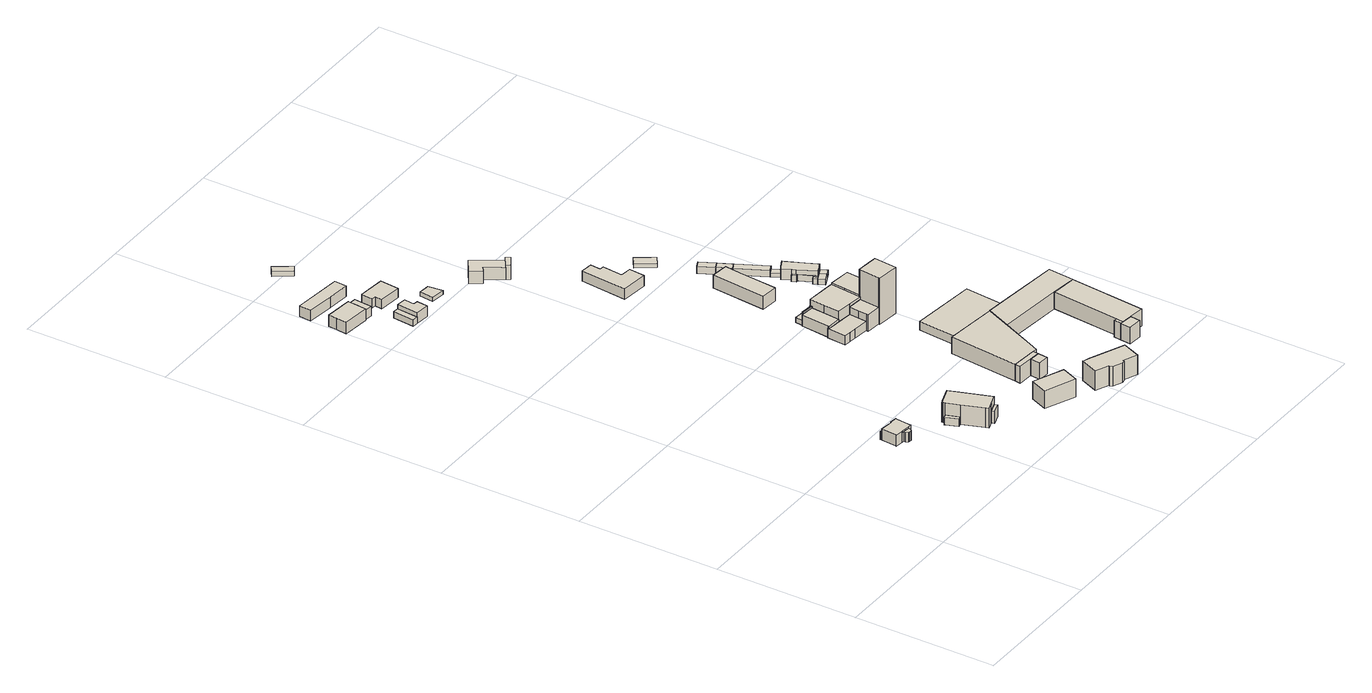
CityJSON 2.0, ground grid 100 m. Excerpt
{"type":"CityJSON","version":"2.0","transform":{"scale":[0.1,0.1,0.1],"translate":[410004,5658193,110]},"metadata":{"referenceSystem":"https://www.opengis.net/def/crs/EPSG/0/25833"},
"CityObjects":{
"building1":{"type":"Building","attributes":{"Gemeindeschluessel":14612000,"Geometrietyp2DReferenz":"3000","function":"31001_9998","roofType":"9999"},"children":["building1-1","building1-2","building1-3"]},
"building1-1":{"type":"BuildingPart","attributes":{"Dachtyp_tdc":"tdcCutGableRoof","Dachneigung":64.29,"QualitaetDacherkennung":42,"Geometrietyp2DReferenz":"3000","measuredHeight":7.81,"roofType":"9999"},"parents":["building1"],"geometry":[{"type":"Solid","lod":"1","boundaries":[[[[0,1,2,3]],[[4,5,6,7]],[[3,5,4,0]],[[2,6,5,3]],[[1,7,6,2]],[[0,4,7,1]]]]}]},
"building1-2":{"type":"BuildingPart","attributes":{"Dachtyp_tdc":"tdcFreeFormRoof","Dachneigung":48.78,"QualitaetDacherkennung":26,"Geometrietyp2DReferenz":"3000","measuredHeight":9.17,"roofType":"5000"},"parents":["building1"],"geometry":[{"type":"MultiSurface","lod":"1","boundaries":[[[8,9,10,11,12,13,14,15,8,16,17]],[[18,19,20,18,21,22,23,24,25,26,27]],[[17,19,18,8]],[[16,20,19,17]],[[18,8,15,21]],[[14,22,21,15]],[[13,23,22,14]],[[12,24,23,13]],[[11,25,24,12]],[[10,26,25,11]],[[9,27,26,10]],[[8,18,27,9]]]}]},
"building1-3":{"type":"BuildingPart","attributes":{"Dachtyp_tdc":"tdcHipRoof","Dachneigung":42.23,"QualitaetDacherkennung":59,"Geometrietyp2DReferenz":"3000","measuredHeight":10.83,"roofType":"3200"},"parents":["building1"],"geometry":[{"type":"Solid","lod":"1","boundaries":[[[[28,29,30,31,32,33,34,35,36,37,38,39,40]],[[20,19,41,42,4,7,43,44,45,46,47,48,22]],[[40,19,20,28]],[[39,41,19,40]],[[38,42,41,39]],[[37,4,42,38]],[[36,7,4,37]],[[35,43,7,36]],[[34,44,43,35]],[[33,45,44,34]],[[32,46,45,33]],[[31,47,46,32]],[[30,48,47,31]],[[29,22,48,30]],[[28,20,22,29]]]]}]},
"building2":{"type":"Building","attributes":{"Gemeindeschluessel":14612000,"Geometrietyp2DReferenz":"3000","function":"31001_9998","roofType":"9999"},"children":["building2-1","building2-2","building2-3"]},
"building2-1":{"type":"BuildingPart","attributes":{"Dachtyp_tdc":"tdcFreeFormRoof","Dachneigung":37.27,"QualitaetDacherkennung":6,"Geometrietyp2DReferenz":"3000","measuredHeight":6.05,"roofType":"5000"},"parents":["building2"],"geometry":[{"type":"Solid","lod":"1","boundaries":[[[[49,50,51,52,53,54,55,56,57,58]],[[59,60,61,62,63,64,65,66,67,68]],[[58,60,59,49]],[[57,61,60,58]],[[56,62,61,57]],[[55,63,62,56]],[[54,64,63,55]],[[53,65,64,54]],[[52,66,65,53]],[[51,67,66,52]],[[50,68,67,51]],[[49,59,68,50]]]]}]},
"building2-2":{"type":"BuildingPart","attributes":{"Dachtyp_tdc":"tdcPolyFlatRoof","Dachneigung":0,"QualitaetDacherkennung":11,"Geometrietyp2DReferenz":"3000","measuredHeight":8.63,"roofType":"1000"},"parents":["building2"],"geometry":[{"type":"Solid","lod":"1","boundaries":[[[[69,70,71,72]],[[73,74,75,76]],[[72,74,73,69]],[[71,75,74,72]],[[70,76,75,71]],[[69,73,76,70]]]]}]},
"building2-3":{"type":"BuildingPart","attributes":{"Dachtyp_tdc":"tdcHipRoof","Dachneigung":45.99,"QualitaetDacherkennung":70,"Geometrietyp2DReferenz":"3000","measuredHeight":18.03,"roofType":"3200"},"parents":["building2"],"geometry":[{"type":"Solid","lod":"1","boundaries":[[[[77,78,79,80,81,82,83,84,85,86,87,88,89,90]],[[65,64,91,92,93,94,95,96,97,73,76,98,99,100]],[[90,64,65,77]],[[89,91,64,90]],[[88,92,91,89]],[[87,93,92,88]],[[86,94,93,87]],[[85,95,94,86]],[[84,96,95,85]],[[83,97,96,84]],[[82,73,97,83]],[[81,76,73,82]],[[80,98,76,81]],[[79,99,98,80]],[[78,100,99,79]],[[77,65,100,78]]]]}]},
"building3":{"type":"Building","attributes":{"Dachtyp_tdc":"tdcHipAndGableRoof","Gemeindeschluessel":14612000,"Dachneigung":39.55,"QualitaetDacherkennung":75,"Geometrietyp2DReferenz":"3000","measuredHeight":11.04,"function":"31001_2000","roofType":"5000"},"geometry":[{"type":"Solid","lod":"1","boundaries":[[[[101,102,103,104,105,106,107,108]],[[109,110,111,112,113,114,115,116]],[[108,110,109,101]],[[107,111,110,108]],[[106,112,111,107]],[[105,113,112,106]],[[104,114,113,105]],[[103,115,114,104]],[[102,116,115,103]],[[101,109,116,102]]]]}]},
"building4":{"type":"Building","attributes":{"Dachtyp_tdc":"tdcPolyFlatRoof","Gemeindeschluessel":14612000,"Dachneigung":39.31,"QualitaetDacherkennung":58,"Geometrietyp2DReferenz":"3000","measuredHeight":9.31,"function":"31001_2000","roofType":"2100"},"geometry":[{"type":"Solid","lod":"1","boundaries":[[[[117,118,119,120]],[[116,121,122,110]],[[120,121,116,117]],[[119,122,121,120]],[[118,110,122,119]],[[117,116,110,118]]]]}]},
"building5":{"type":"Building","attributes":{"Gemeindeschluessel":14612000,"Dachtyp_tdc":"tdcGableRoof","Dachneigung":10.16,"QualitaetDacherkennung":43,"Geometrietyp2DReferenz":"3000","measuredHeight":5.18,"function":"31001_2000","roofType":"3100"},"geometry":[{"type":"Solid","lod":"1","boundaries":[[[[123,124,125,126]],[[127,128,129,130]],[[126,128,127,123]],[[125,129,128,126]],[[124,130,129,125]],[[123,127,130,124]]]]}]},
"building6":{"type":"Building","attributes":{"Dachtyp_tdc":"tdcFreeFormRoof","Gemeindeschluessel":14612000,"Dachneigung":46.01,"QualitaetDacherkennung":68,"Geometrietyp2DReferenz":"3000","measuredHeight":9.91,"function":"31001_2000","roofType":"5000"},"geometry":[{"type":"Solid","lod":"1","boundaries":[[[[131,132,133,134,135]],[[136,137,138,139,140]],[[135,137,136,131]],[[134,138,137,135]],[[133,139,138,134]],[[132,140,139,133]],[[131,136,140,132]]]]}]},
"building7":{"type":"Building","attributes":{"Dachtyp_tdc":"tdcFreeFormRoof","Gemeindeschluessel":14612000,"Dachneigung":52.4,"QualitaetDacherkennung":42,"Geometrietyp2DReferenz":"3000","measuredHeight":10.43,"function":"31001_2000","roofType":"5000"},"geometry":[{"type":"Solid","lod":"1","boundaries":[[[[141,142,143,144,145,146]],[[147,148,149,130,129,150]],[[146,148,147,141]],[[145,149,148,146]],[[144,130,149,145]],[[143,129,130,144]],[[142,150,129,143]],[[141,147,150,142]]]]}]},
"building8":{"type":"Building","attributes":{"Dachtyp_tdc":"tdcFreeFormRoof","Gemeindeschluessel":14612000,"Dachneigung":34.2,"QualitaetDacherkennung":61,"Geometrietyp2DReferenz":"3000","measuredHeight":9.16,"function":"31001_2000","roofType":"5000"},"geometry":[{"type":"Solid","lod":"1","boundaries":[[[[151,152,153,154,155,156]],[[157,158,159,160,161,162]],[[156,158,157,151]],[[155,159,158,156]],[[154,160,159,155]],[[153,161,160,154]],[[152,162,161,153]],[[151,157,162,152]]]]}]},
"building9":{"type":"Building","attributes":{"Dachtyp_tdc":"tdcHipRoof","Gemeindeschluessel":14612000,"Dachneigung":38.82,"QualitaetDacherkennung":79,"Geometrietyp2DReferenz":"3000","measuredHeight":15.52,"function":"31001_9998","roofType":"3200"},"geometry":[{"type":"Solid","lod":"1","boundaries":[[[[163,164,165,166]],[[167,168,169,170]],[[166,168,167,163]],[[165,169,168,166]],[[164,170,169,165]],[[163,167,170,164]]]]}]},
"building10":{"type":"Building","attributes":{"Dachtyp_tdc":"tdcPolyFlatRoof","Gemeindeschluessel":14612000,"Dachneigung":0,"QualitaetDacherkennung":86,"Geometrietyp2DReferenz":"3000","measuredHeight":3.76,"function":"31001_2000","roofType":"1000"},"geometry":[{"type":"Solid","lod":"1","boundaries":[[[[171,172,173,174]],[[175,176,177,178]],[[174,176,175,171]],[[173,177,176,174]],[[172,178,177,173]],[[171,175,178,172]]]]}]},
"building11":{"type":"Building","attributes":{"Gemeindeschluessel":14612000,"Dachneigung":79.79,"Dachorientierung":179.71,"MittlereTraufHoehe":113.51,"QualitaetDacherkennung":20,"ObjektHoehe":3.38,"BodenHoehe":110.92,"Geometrietyp2DReferenz":"3000","AbsoluteHoehe":114.31,"Dachflaeche":90.53,"measuredHeight":3.38,"function":"31001_2000","roofType":"3100","storeysAboveGround":1},"geometry":[{"type":"Solid","lod":"1","boundaries":[[[[179,180,181,182]],[[183,184,185,186]],[[182,184,183,179]],[[181,185,184,182]],[[180,186,185,181]],[[179,183,186,180]]]]}]},
"building12":{"type":"Building","attributes":{"Dachtyp_tdc":"tdcFreeFormRoof","Gemeindeschluessel":14612000,"Dachneigung":45.88,"QualitaetDacherkennung":24,"Geometrietyp2DReferenz":"3000","measuredHeight":17.76,"function":"31001_9998","roofType":"5000"},"geometry":[{"type":"Solid","lod":"1","boundaries":[[[[187,188,189,190,191,192,193,194,195,196,197,198,199,200]],[[201,202,203,204,205,206,207,208,209,210,211,212,213,214]],[[200,202,201,187]],[[199,203,202,200]],[[198,204,203,199]],[[197,205,204,198]],[[196,206,205,197]],[[195,207,206,196]],[[194,208,207,195]],[[193,209,208,194]],[[192,210,209,193]],[[191,211,210,192]],[[190,212,211,191]],[[189,213,212,190]],[[188,214,213,189]],[[187,201,214,188]]]]}]},
"building13":{"type":"Building","attributes":{"Dachtyp_tdc":"tdcPolyFlatRoof","Gemeindeschluessel":14612000,"Dachneigung":0,"QualitaetDacherkennung":69,"Geometrietyp2DReferenz":"3000","measuredHeight":6.53,"function":"31001_2000","roofType":"1000"},"geometry":[{"type":"Solid","lod":"1","boundaries":[[[[215,216,217,218,219,220,221,222,223]],[[224,225,226,227,228,229,230,231,232]],[[223,225,224,215]],[[222,226,225,223]],[[221,227,226,222]],[[220,228,227,221]],[[219,229,228,220]],[[218,230,229,219]],[[217,231,230,218]],[[216,232,231,217]],[[215,224,232,216]]]]}]},
"building14":{"type":"Building","attributes":{"Dachtyp_tdc":"tdcFreeFormRoof","Gemeindeschluessel":14612000,"Dachneigung":68.12,"QualitaetDacherkennung":16,"Geometrietyp2DReferenz":"3000","measuredHeight":14.4,"function":"31001_2000","roofType":"5000"},"geometry":[{"type":"Solid","lod":"1","boundaries":[[[[233,234,235,236,237,238]],[[239,240,241,242,243,244]],[[238,240,239,233]],[[237,241,240,238]],[[236,242,241,237]],[[235,243,242,236]],[[234,244,243,235]],[[233,239,244,234]]]]}]},
"building15":{"type":"Building","attributes":{"Gemeindeschluessel":14612000,"Geometrietyp2DReferenz":"3000","function":"31001_2000","roofType":"9999"},"children":["building15-1","building15-2"]},
"building15-1":{"type":"BuildingPart","attributes":{"Dachtyp_tdc":"tdcPolyFlatRoof","Dachneigung":0,"QualitaetDacherkennung":63,"Geometrietyp2DReferenz":"3000","measuredHeight":8.31,"roofType":"1000"},"parents":["building15"],"geometry":[{"type":"Solid","lod":"1","boundaries":[[[[245,246,247,248,249,250]],[[251,252,253,254,255,256]],[[250,252,251,245]],[[249,253,252,250]],[[248,254,253,249]],[[247,255,254,248]],[[246,256,255,247]],[[245,251,256,246]]]]}]},
"building15-2":{"type":"BuildingPart","attributes":{"Dachtyp_tdc":"tdcPolyFlatRoof","Dachneigung":0,"QualitaetDacherkennung":16,"Geometrietyp2DReferenz":"3000","measuredHeight":9.43,"roofType":"1000"},"parents":["building15"],"geometry":[{"type":"Solid","lod":"1","boundaries":[[[[257,258,259,260,261,262]],[[263,264,265,266,255,254]],[[262,264,263,257]],[[261,265,264,262]],[[260,266,265,261]],[[259,255,266,260]],[[258,254,255,259]],[[257,263,254,258]]]]}]},
"building16":{"type":"Building","attributes":{"Dachtyp_tdc":"tdcFreeFormRoof","Gemeindeschluessel":14612000,"Dachneigung":73.59,"QualitaetDacherkennung":11,"Geometrietyp2DReferenz":"3000","measuredHeight":13.12,"function":"31001_2000","roofType":"5000"},"geometry":[{"type":"Solid","lod":"1","boundaries":[[[[267,268,269,270]],[[271,272,273,274]],[[270,272,271,267]],[[269,273,272,270]],[[268,274,273,269]],[[267,271,274,268]]]]}]},
"building17":{"type":"Building","attributes":{"Dachtyp_tdc":"tdcGableRoof","Gemeindeschluessel":14612000,"Dachneigung":45.29,"QualitaetDacherkennung":63,"Geometrietyp2DReferenz":"3000","measuredHeight":15.58,"function":"31001_2000","roofType":"3100"},"geometry":[{"type":"Solid","lod":"1","boundaries":[[[[275,276,277,278,279,280,281]],[[232,282,231,283,284,285,286]],[[281,282,232,275]],[[280,231,282,281]],[[279,283,231,280]],[[278,284,283,279]],[[277,285,284,278]],[[276,286,285,277]],[[275,232,286,276]]]]}]},
"building18":{"type":"Building","attributes":{"Dachtyp_tdc":"tdcPolyFlatRoof","Gemeindeschluessel":14612000,"Dachneigung":0,"QualitaetDacherkennung":55,"Geometrietyp2DReferenz":"3000","measuredHeight":3.41,"function":"31001_2000","roofType":"1000"},"geometry":[{"type":"Solid","lod":"1","boundaries":[[[[287,288,289,290,291,292,293]],[[294,295,296,297,298,299,300]],[[293,295,294,287]],[[292,296,295,293]],[[291,297,296,292]],[[290,298,297,291]],[[289,299,298,290]],[[288,300,299,289]],[[287,294,300,288]]]]}]},
"building19":{"type":"Building","attributes":{"Dachtyp_tdc":"tdcFreeFormRoof","Gemeindeschluessel":14612000,"Dachneigung":34.5,"QualitaetDacherkennung":91,"Geometrietyp2DReferenz":"3000","measuredHeight":9.54,"function":"31001_2000","roofType":"5000"},"geometry":[{"type":"Solid","lod":"1","boundaries":[[[[301,302,303,304,305,306,307,308]],[[309,310,311,312,313,314,315,316]],[[308,310,309,301]],[[307,311,310,308]],[[306,312,311,307]],[[305,313,312,306]],[[304,314,313,305]],[[303,315,314,304]],[[302,316,315,303]],[[301,309,316,302]]]]}]},
"building20":{"type":"Building","attributes":{"Gemeindeschluessel":14612000,"Geometrietyp2DReferenz":"3000","function":"31001_2000","roofType":"9999"},"children":["building20-1","building20-2","building20-3"]},
"building20-1":{"type":"BuildingPart","attributes":{"Dachtyp_tdc":"tdcPolyFlatRoof","Dachneigung":43.7,"QualitaetDacherkennung":40,"Geometrietyp2DReferenz":"3000","measuredHeight":9.03,"roofType":"2100"},"parents":["building20"],"geometry":[{"type":"Solid","lod":"1","boundaries":[[[[317,318,319,320,321]],[[322,323,324,325,326]],[[321,323,322,317]],[[320,324,323,321]],[[319,325,324,320]],[[318,326,325,319]],[[317,322,326,318]]]]}]},
"building20-2":{"type":"BuildingPart","attributes":{"Dachtyp_tdc":"tdcGableRoof","Dachneigung":39.97,"QualitaetDacherkennung":22,"Geometrietyp2DReferenz":"3000","measuredHeight":19.21,"roofType":"3100"},"parents":["building20"],"geometry":[{"type":"Solid","lod":"1","boundaries":[[[[327,328,329,330,331,332,333,334]],[[322,335,336,337,338,339,340,323]],[[334,335,322,327]],[[333,336,335,334]],[[332,337,336,333]],[[331,338,337,332]],[[330,339,338,331]],[[329,340,339,330]],[[328,323,340,329]],[[327,322,323,328]]]]}]},
"building20-3":{"type":"BuildingPart","attributes":{"Dachtyp_tdc":"tdcGableRoof","Dachneigung":44.72,"QualitaetDacherkennung":47,"Geometrietyp2DReferenz":"3000","measuredHeight":19.75,"roofType":"3100"},"parents":["building20"],"geometry":[{"type":"Solid","lod":"1","boundaries":[[[[341,342,343,344,345,346,347,348,349]],[[340,350,338,351,352,256,353,266,354]],[[349,350,340,341]],[[348,338,350,349]],[[347,351,338,348]],[[346,352,351,347]],[[345,256,352,346]],[[344,353,256,345]],[[343,266,353,344]],[[342,354,266,343]],[[341,340,354,342]]]]}]},
"building21":{"type":"Building","attributes":{"Dachtyp_tdc":"tdcHipRoof","Gemeindeschluessel":14612000,"Dachneigung":43.36,"QualitaetDacherkennung":73,"Geometrietyp2DReferenz":"3000","measuredHeight":12.23,"function":"31001_2000","roofType":"3200"},"geometry":[{"type":"Solid","lod":"1","boundaries":[[[[355,356,357,358,359,360]],[[361,362,363,364,365,366]],[[360,362,361,355]],[[359,363,362,360]],[[358,364,363,359]],[[357,365,364,358]],[[356,366,365,357]],[[355,361,366,356]]]]}]},
"building22":{"type":"Building","attributes":{"Dachtyp_tdc":"tdcTentRoof","Gemeindeschluessel":14612000,"Dachneigung":58.52,"QualitaetDacherkennung":14,"Geometrietyp2DReferenz":"3000","measuredHeight":39.85,"function":"31001_2000","roofType":"4000"},"geometry":[{"type":"Solid","lod":"1","boundaries":[[[[367,368,369,370,371,372,373,374]],[[375,376,377,285,283,378,379,380]],[[374,376,375,367]],[[373,377,376,374]],[[372,285,377,373]],[[371,283,285,372]],[[370,378,283,371]],[[369,379,378,370]],[[368,380,379,369]],[[367,375,380,368]]]]}]},
"building23":{"type":"Building","attributes":{"name":"Sportoberschule und Sportgymnasium Dresden","Gemeindeschluessel":14612000,"Geometrietyp2DReferenz":"3000","function":"31001_3021","roofType":"9999"},"children":["building23-1","building23-2","building23-3","building23-4","building23-5","building23-6","building23-7"]},
"building23-1":{"type":"BuildingPart","attributes":{"Dachtyp_tdc":"tdcPolyFlatRoof","Dachneigung":0,"QualitaetDacherkennung":48,"Geometrietyp2DReferenz":"3000","measuredHeight":12.19,"roofType":"1000"},"parents":["building23"],"geometry":[{"type":"Solid","lod":"1","boundaries":[[[[381,382,383,384,385]],[[386,387,388,389,390]],[[385,387,386,381]],[[384,388,387,385]],[[383,389,388,384]],[[382,390,389,383]],[[381,386,390,382]]]]}]},
"building23-2":{"type":"BuildingPart","attributes":{"Dachtyp_tdc":"tdcPolyFlatRoof","Dachneigung":0,"QualitaetDacherkennung":70,"Geometrietyp2DReferenz":"3000","measuredHeight":12.13,"roofType":"1000"},"parents":["building23"],"geometry":[{"type":"Solid","lod":"1","boundaries":[[[[391,392,393,394]],[[395,396,397,398]],[[394,396,395,391]],[[393,397,396,394]],[[392,398,397,393]],[[391,395,398,392]]]]}]},
"building23-3":{"type":"BuildingPart","attributes":{"Dachtyp_tdc":"tdcPolyFlatRoof","Dachneigung":0,"QualitaetDacherkennung":58,"Geometrietyp2DReferenz":"3000","measuredHeight":12.18,"roofType":"1000"},"parents":["building23"],"geometry":[{"type":"Solid","lod":"1","boundaries":[[[[399,400,401,402,403,404,405]],[[386,390,406,407,408,409,410]],[[405,390,386,399]],[[404,406,390,405]],[[403,407,406,404]],[[402,408,407,403]],[[401,409,408,402]],[[400,410,409,401]],[[399,386,410,400]]]]}]},
"building23-4":{"type":"BuildingPart","attributes":{"Dachtyp_tdc":"tdcPolyFlatRoof","Dachneigung":9.36,"QualitaetDacherkennung":72,"Geometrietyp2DReferenz":"3000","measuredHeight":12.43,"roofType":"2100"},"parents":["building23"],"geometry":[{"type":"Solid","lod":"1","boundaries":[[[[411,412,413,414]],[[415,398,416,417]],[[414,398,415,411]],[[413,416,398,414]],[[412,417,416,413]],[[411,415,417,412]]]]}]},
"building23-5":{"type":"BuildingPart","attributes":{"Dachtyp_tdc":"tdcPolyFlatRoof","Dachneigung":0,"QualitaetDacherkennung":66,"Geometrietyp2DReferenz":"3000","measuredHeight":12.19,"roofType":"1000"},"parents":["building23"],"geometry":[{"type":"Solid","lod":"1","boundaries":[[[[418,419,420,421,422,423]],[[424,425,409,408,426,427]],[[423,425,424,418]],[[422,409,425,423]],[[421,408,409,422]],[[420,426,408,421]],[[419,427,426,420]],[[418,424,427,419]]]]}]},
"building23-6":{"type":"BuildingPart","attributes":{"Dachtyp_tdc":"tdcPolyFlatRoof","Dachneigung":0,"QualitaetDacherkennung":73,"Geometrietyp2DReferenz":"3000","measuredHeight":12.19,"roofType":"1000"},"parents":["building23"],"geometry":[{"type":"Solid","lod":"1","boundaries":[[[[428,429,430,431,391,432]],[[424,433,395,415,417,425]],[[432,433,424,428]],[[391,395,433,432]],[[431,415,395,391]],[[430,417,415,431]],[[429,425,417,430]],[[428,424,425,429]]]]}]},
"building23-7":{"type":"BuildingPart","attributes":{"Dachtyp_tdc":"tdcPolyFlatRoof","Dachneigung":0,"QualitaetDacherkennung":68,"Geometrietyp2DReferenz":"3000","measuredHeight":12.15,"roofType":"1000"},"parents":["building23"],"geometry":[{"type":"Solid","lod":"1","boundaries":[[[[434,435,436,437]],[[387,438,439,388]],[[437,438,387,434]],[[436,439,438,437]],[[435,388,439,436]],[[434,387,388,435]]]]}]},
"building24":{"type":"Building","attributes":{"Dachtyp_tdc":"tdcPolyFlatRoof","Gemeindeschluessel":14612000,"Dachneigung":0,"QualitaetDacherkennung":64,"Geometrietyp2DReferenz":"3000","measuredHeight":6.28,"function":"31001_3211","roofType":"1000"},"geometry":[{"type":"Solid","lod":"1","boundaries":[[[[440,441,442,443]],[[444,445,446,447]],[[443,445,444,440]],[[442,446,445,443]],[[441,447,446,442]],[[440,444,447,441]]]]}]},
"building25":{"type":"Building","attributes":{"Gemeindeschluessel":14612000,"Geometrietyp2DReferenz":"3000","function":"31001_2000","roofType":"9999"},"children":["building25-1","building25-2"]},
"building25-1":{"type":"BuildingPart","attributes":{"Dachtyp_tdc":"tdcPolyFlatRoof","Dachneigung":0,"QualitaetDacherkennung":69,"Geometrietyp2DReferenz":"3000","measuredHeight":3.25,"roofType":"1000"},"parents":["building25"],"geometry":[{"type":"Solid","lod":"1","boundaries":[[[[448,449,450,451]],[[452,453,325,324]],[[451,453,452,448]],[[450,325,453,451]],[[449,324,325,450]],[[448,452,324,449]]]]}]},
"building25-2":{"type":"BuildingPart","attributes":{"Dachtyp_tdc":"tdcPolyFlatRoof","Dachneigung":0,"QualitaetDacherkennung":54,"Geometrietyp2DReferenz":"3000","measuredHeight":3.41,"roofType":"1000"},"parents":["building25"],"geometry":[{"type":"Solid","lod":"1","boundaries":[[[[454,455,456,457,458]],[[323,340,459,452,324]],[[458,340,323,454]],[[457,459,340,458]],[[456,452,459,457]],[[455,324,452,456]],[[454,323,324,455]]]]}]},
"building26":{"type":"Building","attributes":{"Gemeindeschluessel":14612000,"Dachneigung":90,"Dachorientierung":0,"MittlereTraufHoehe":113.86,"QualitaetDacherkennung":100,"ObjektHoehe":3.07,"BodenHoehe":110.79,"Geometrietyp2DReferenz":"3000","AbsoluteHoehe":113.86,"Dachflaeche":98.12,"measuredHeight":3.07,"function":"31001_2000","roofType":"1000","storeysAboveGround":1},"geometry":[{"type":"Solid","lod":"1","boundaries":[[[[460,461,462,463]],[[464,465,466,467]],[[463,465,464,460]],[[462,466,465,463]],[[461,467,466,462]],[[460,464,467,461]]]]}]},
"building27":{"type":"Building","attributes":{"Gemeindeschluessel":14612000,"Geometrietyp2DReferenz":"3000","function":"31001_2000","roofType":"9999"},"children":["building27-1","building27-2"]},
"building27-1":{"type":"BuildingPart","attributes":{"Dachtyp_tdc":"tdcGableRoof","Dachneigung":39.67,"QualitaetDacherkennung":83,"Geometrietyp2DReferenz":"3000","measuredHeight":6.02,"roofType":"3100"},"parents":["building27"],"geometry":[{"type":"Solid","lod":"1","boundaries":[[[[468,469,470,471]],[[472,473,474,475]],[[471,473,472,468]],[[470,474,473,471]],[[469,475,474,470]],[[468,472,475,469]]]]}]},
"building27-2":{"type":"BuildingPart","attributes":{"Dachtyp_tdc":"tdcHipAndGableRoof","Dachneigung":39.26,"QualitaetDacherkennung":84,"Geometrietyp2DReferenz":"3000","measuredHeight":6.06,"roofType":"5000"},"parents":["building27"],"geometry":[{"type":"Solid","lod":"1","boundaries":[[[[476,477,478,479]],[[480,481,482,472]],[[479,481,480,476]],[[478,482,481,479]],[[477,472,482,478]],[[476,480,472,477]]]]}]},
"building28":{"type":"Building","attributes":{"Dachtyp_tdc":"tdcFreeFormRoof","Gemeindeschluessel":14612000,"Dachneigung":39.49,"QualitaetDacherkennung":87,"Geometrietyp2DReferenz":"3000","measuredHeight":6,"function":"31001_2000","roofType":"5000"},"geometry":[{"type":"Solid","lod":"1","boundaries":[[[[483,484,485,486,487,488,489,490]],[[491,492,493,474,473,494,495,496]],[[490,492,491,483]],[[489,493,492,490]],[[488,474,493,489]],[[487,473,474,488]],[[486,494,473,487]],[[485,495,494,486]],[[484,496,495,485]],[[483,491,496,484]]]]}]},
"building29":{"type":"Building","attributes":{"Dachtyp_tdc":"tdcPolyFlatRoof","Gemeindeschluessel":14612000,"Dachneigung":3.47,"QualitaetDacherkennung":65,"Geometrietyp2DReferenz":"3000","measuredHeight":3.21,"function":"31001_2000","roofType":"2100"},"geometry":[{"type":"Solid","lod":"1","boundaries":[[[[497,498,499,500,501]],[[502,491,496,503,504]],[[501,491,502,497]],[[500,496,491,501]],[[499,503,496,500]],[[498,504,503,499]],[[497,502,504,498]]]]}]},
"building30":{"type":"Building","attributes":{"Gemeindeschluessel":14612000,"Geometrietyp2DReferenz":"3000","function":"31001_2000","roofType":"9999"},"children":["building30-1","building30-2"]},
"building30-1":{"type":"BuildingPart","attributes":{"Dachtyp_tdc":"tdcPolyFlatRoof","Dachneigung":0,"QualitaetDacherkennung":75,"Geometrietyp2DReferenz":"3000","measuredHeight":3.84,"roofType":"1000"},"parents":["building30"],"geometry":[{"type":"Solid","lod":"1","boundaries":[[[[505,506,507,508,509]],[[510,511,512,513,514]],[[509,511,510,505]],[[508,512,511,509]],[[507,513,512,508]],[[506,514,513,507]],[[505,510,514,506]]]]}]},
"building30-2":{"type":"BuildingPart","attributes":{"Dachtyp_tdc":"tdcPolyFlatRoof","Dachneigung":6.36,"QualitaetDacherkennung":54,"Geometrietyp2DReferenz":"3000","measuredHeight":3.98,"roofType":"2100"},"parents":["building30"],"geometry":[{"type":"Solid","lod":"1","boundaries":[[[[515,516,517,518]],[[514,513,519,520]],[[518,513,514,515]],[[517,519,513,518]],[[516,520,519,517]],[[515,514,520,516]]]]}]},
"building31":{"type":"Building","attributes":{"Gemeindeschluessel":14612000,"Geometrietyp2DReferenz":"3000","function":"31001_2000","roofType":"9999"},"children":["building31-1","building31-2"]},
"building31-1":{"type":"BuildingPart","attributes":{"Dachtyp_tdc":"tdcHippedGableRoof","Dachneigung":47.82,"QualitaetDacherkennung":63,"Geometrietyp2DReferenz":"3000","measuredHeight":9.96,"roofType":"3300"},"parents":["building31"],"geometry":[{"type":"Solid","lod":"1","boundaries":[[[[521,522,523,524,525,526,527,528,529,530,531,532,533,534,535]],[[536,537,538,539,540,541,542,543,544,510,545,546,547,548,549]],[[535,537,536,521]],[[534,538,537,535]],[[533,539,538,534]],[[532,540,539,533]],[[531,541,540,532]],[[530,542,541,531]],[[529,543,542,530]],[[528,544,543,529]],[[527,510,544,528]],[[526,545,510,527]],[[525,546,545,526]],[[524,547,546,525]],[[523,548,547,524]],[[522,549,548,523]],[[521,536,549,522]]]]}]},
"building31-2":{"type":"BuildingPart","attributes":{"Dachtyp_tdc":"tdcPolyFlatRoof","Dachneigung":48.19,"QualitaetDacherkennung":38,"Geometrietyp2DReferenz":"3000","measuredHeight":5.87,"roofType":"2100"},"parents":["building31"],"geometry":[{"type":"Solid","lod":"1","boundaries":[[[[550,551,552,553,554,555,556]],[[548,546,514,520,557,558,559]],[[556,546,548,550]],[[555,514,546,556]],[[554,520,514,555]],[[553,557,520,554]],[[552,558,557,553]],[[551,559,558,552]],[[550,548,559,551]]]]}]},
"building32":{"type":"Building","attributes":{"Dachtyp_tdc":"tdcPolyFlatRoof","Gemeindeschluessel":14612000,"Dachneigung":0,"QualitaetDacherkennung":71,"Geometrietyp2DReferenz":"3000","measuredHeight":3.81,"function":"31001_2000","roofType":"1000"},"geometry":[{"type":"Solid","lod":"1","boundaries":[[[[509,560,561,505]],[[511,510,543,562]],[[505,510,511,509]],[[561,543,510,505]],[[560,562,543,561]],[[509,511,562,560]]]]}]}
},
"vertices":[
[764,930,66],[827,924,66],[828,935,66],[765,941,66],[764,930,7],[765,941,7],[828,935,7],[827,924,7],
[823,810,76],[822,795,76],[835,779,76],[844,778,76],[856,777,76],[872,790,76],[873,805,76],[847,808,76],[808,812,76],[808,811,76],[823,810,7],[808,811,7],[808,812,7],[847,808,7],[873,805,7],[872,790,7],[856,777,7],[844,778,7],[835,779,7],[822,795,7],
[808,812,87],[873,805,87],[896,803,87],[898,827,87],[907,916,87],[907,921,87],[860,925,87],[860,921,87],[827,924,87],[764,930,87],[753,820,87],[753,817,87],[808,811,87],[753,817,7],[753,820,7],[860,921,7],[860,925,7],[907,921,7],[907,916,7],[898,827,7],[896,803,7],
[1110,698,64],[1111,696,64],[1142,610,64],[1153,614,64],[1165,618,64],[1134,706,64],[1123,702,64],[1122,702,64],[1117,700,64],[1112,698,64],[1110,698,9],[1112,698,9],[1117,700,9],[1122,702,9],[1123,702,9],[1134,706,9],[1165,618,9],[1153,614,9],[1142,610,9],[1111,696,9],
[1355,492,95],[1283,467,95],[1291,446,95],[1363,471,95],[1355,492,9],[1363,471,9],[1291,446,9],[1283,467,9],
[1165,618,152],[1166,618,152],[1219,467,152],[1226,447,152],[1283,467,152],[1355,492,152],[1274,723,152],[1257,772,152],[1143,732,152],[1135,730,152],[1127,726,152],[1128,723,152],[1130,719,152],[1134,706,152],[1130,719,9],[1128,723,9],[1127,726,9],[1135,730,9],[1143,732,9],[1257,772,9],[1274,723,9],[1226,447,9],[1219,467,9],[1166,618,9],
[203,4378,90],[209,4440,90],[210,4445,90],[18,4463,90],[12,4404,90],[5,4329,90],[196,4310,90],[197,4313,90],[203,4378,8],[197,4313,8],[196,4310,8],[5,4329,8],[12,4404,8],[18,4463,8],[210,4445,8],[209,4440,8],
[209,4440,76],[197,4313,76],[256,4307,76],[268,4435,76],[268,4435,8],[256,4307,8],
[294,4027,57],[331,4023,57],[346,4174,57],[309,4177,57],[294,4027,9],[309,4177,9],[346,4174,9],[331,4023,9],
[362,4639,86],[15,4674,86],[6,4587,86],[201,4567,86],[354,4553,86],[362,4639,9],[354,4553,9],[201,4567,9],[6,4587,9],[15,4674,9],
[408,4095,87],[415,4167,87],[346,4174,87],[331,4023,87],[431,4013,87],[438,4092,87],[408,4095,9],[438,4092,9],[431,4013,9],[415,4167,9],
[361,4344,76],[356,4294,76],[514,4278,76],[527,4411,76],[340,4430,76],[331,4347,76],[361,4344,9],[331,4347,9],[340,4430,9],[527,4411,9],[514,4278,9],[356,4294,9],
[1803,186,141],[1852,303,141],[1640,394,141],[1590,276,141],[1803,186,11],[1590,276,11],[1640,394,11],[1852,303,11],
[416,4969,49],[338,5084,49],[296,5055,49],[373,4941,49],[416,4969,11],[373,4941,11],[296,5055,11],[338,5084,11],
[591,4075,39],[690,4064,39],[679,4166,39],[601,4174,39],[591,4075,9],[601,4174,9],[679,4166,9],[690,4064,9],
[2018,84,154],[2014,75,154],[2027,58,154],[2092,30,154],[2113,32,154],[2117,41,154],[2214,0,154],[2267,125,154],[2066,211,154],[2029,227,154],[1991,242,154],[1984,245,154],[1979,248,154],[1926,123,154],[2018,84,12],[1926,123,12],[1979,248,12],[1984,245,12],[1991,242,12],[2029,227,12],[2066,211,12],[2267,125,12],[2214,0,12],[2117,41,12],[2113,32,12],[2092,30,12],[2027,58,12],[2014,75,12],
[1629,1678,75],[1742,1666,75],[1755,1793,75],[1648,1804,75],[1552,1814,75],[1553,1821,75],[1548,1821,75],[1535,1687,75],[1585,1682,75],[1629,1678,9],[1585,1682,9],[1535,1687,9],[1548,1821,9],[1553,1821,9],[1552,1814,9],[1648,1804,9],[1755,1793,9],[1742,1666,9],
[982,4067,98],[879,3998,98],[928,3925,98],[962,3948,98],[1039,3832,98],[1109,3879,98],[982,4067,9],[1109,3879,9],[1039,3832,9],[962,3948,9],[928,3925,9],[879,3998,9],
[1552,1814,93],[1648,1804,93],[1668,2012,93],[1582,2020,93],[1573,2021,93],[1553,1821,93],[1552,1814,10],[1553,1821,10],[1573,2021,10],[1582,2020,10],[1668,2012,10],[1648,1804,10],
[1582,2028,104],[1582,2020,104],[1668,2012,104],[1670,2027,104],[1667,2027,104],[1667,2020,104],[1582,2028,10],[1667,2020,10],[1667,2027,10],[1670,2027,10],
[1039,3832,113],[1057,3806,113],[1127,3853,113],[1109,3879,113],[1039,3832,8],[1109,3879,8],[1127,3853,8],[1057,3806,8],
[1742,1666,130],[1741,1650,130],[1845,1640,130],[1852,1713,130],[1859,1783,130],[1755,1793,130],[1748,1724,130],[1748,1724,9],[1859,1783,9],[1852,1713,9],[1845,1640,9],[1741,1650,9],
[1667,2027,44],[1670,2027,44],[1817,2013,44],[1821,2057,44],[1588,2080,44],[1582,2028,44],[1667,2020,44],[1667,2027,9],[1667,2020,9],[1582,2028,9],[1588,2080,9],[1821,2057,9],[1817,2013,9],[1670,2027,9],
[1446,3193,83],[1368,3201,83],[1382,3344,83],[1352,3347,83],[1359,3420,83],[1278,3428,83],[1245,3100,83],[1435,3081,83],[1446,3193,7],[1435,3081,7],[1245,3100,7],[1278,3428,7],[1359,3420,7],[1352,3347,7],[1382,3344,7],[1368,3201,7],
[2035,1992,95],[2036,2002,95],[2016,2004,95],[1950,2010,95],[1949,2000,95],[2035,1992,10],[1949,2000,10],[1950,2010,10],[2016,2004,10],[2036,2002,10],
[2035,1992,159],[1949,2000,159],[1883,2007,159],[1872,1905,159],[1860,1793,159],[1971,1782,159],[2014,1778,159],[2025,1890,159],[2025,1890,10],[2014,1778,10],[1971,1782,10],[1860,1793,10],[1872,1905,10],[1883,2007,10],
[1883,2007,150],[1817,2013,150],[1670,2027,150],[1659,1919,150],[1648,1804,150],[1755,1793,150],[1859,1783,150],[1860,1793,150],[1872,1898,150],[1872,1898,10],[1859,1783,10],[1755,1793,10],[1659,1919,10],[1817,2013,10],
[1723,2312,103],[1724,2318,103],[1750,2588,103],[1761,2698,103],[1640,2710,103],[1603,2324,103],[1723,2312,10],[1603,2324,10],[1640,2710,10],[1761,2698,10],[1750,2588,10],[1724,2318,10],
[2017,1778,345],[2014,1778,345],[1971,1782,345],[1860,1793,345],[1859,1783,345],[1845,1640,345],[1845,1632,345],[2001,1618,345],[2017,1778,9],[2001,1618,9],[1845,1632,9],[1860,1793,9],[1971,1782,9],[2014,1778,9],
[1929,575,137],[1748,589,137],[1744,550,137],[1851,542,137],[1925,536,137],[1929,575,15],[1925,536,15],[1851,542,15],[1744,550,15],[1748,589,15],
[2578,281,136],[2483,292,136],[2476,220,136],[2571,211,136],[2578,281,15],[2571,211,15],[2476,220,15],[2483,292,15],
[1929,575,136],[1961,572,136],[2091,868,136],[2169,1044,136],[1887,1073,136],[1797,1081,136],[1748,589,136],[1797,1081,15],[1887,1073,15],[2169,1044,15],[2091,868,15],[1961,572,15],
[2504,289,137],[2509,340,137],[2488,343,137],[2483,292,137],[2504,289,15],[2488,343,15],[2509,340,15],
[2738,804,137],[2756,985,137],[2349,1026,137],[2169,1044,137],[2091,868,137],[2558,822,137],[2738,804,15],[2558,822,15],[2349,1026,15],[2756,985,15],
[2738,804,136],[2558,822,136],[2509,340,136],[2504,289,136],[2685,269,136],[2685,269,15],
[1925,536,136],[1851,542,136],[1844,473,136],[1918,466,136],[1918,466,15],[1844,473,15],
[2380,1345,75],[1919,1391,75],[1887,1073,75],[2349,1026,75],[2380,1345,12],[2349,1026,12],[1887,1073,12],[1919,1391,12],
[1954,2049,42],[1950,2010,42],[2016,2004,42],[2020,2043,42],[1954,2049,10],[2020,2043,10],
[1949,2000,44],[1950,2010,44],[1954,2049,44],[1888,2055,44],[1883,2007,44],[1888,2055,10],
[1650,3123,39],[1706,3161,39],[1625,3280,39],[1569,3242,39],[1650,3123,8],[1569,3242,8],[1625,3280,8],[1706,3161,8],
[1824,2803,58],[1782,2782,58],[1828,2688,58],[1871,2710,58],[1824,2803,10],[1871,2710,10],[1828,2688,10],[1782,2782,10],
[1775,2779,59],[1824,2803,59],[1772,2906,59],[1724,2882,59],[1775,2779,10],[1724,2882,10],[1772,2906,10],
[1930,2482,59],[1970,2502,59],[1976,2505,59],[1950,2555,59],[1871,2710,59],[1828,2688,59],[1825,2686,59],[1928,2481,59],[1930,2482,10],[1928,2481,10],[1825,2686,10],[1950,2555,10],[1976,2505,10],[1970,2502,10],
[1958,2425,41],[1996,2443,41],[1998,2444,41],[1970,2502,41],[1930,2482,41],[1958,2425,10],[1998,2444,10],[1996,2443,10],
[2078,2222,47],[2038,2204,47],[2018,2195,47],[2040,2148,47],[2099,2176,47],[2078,2222,9],[2099,2176,9],[2040,2148,9],[2018,2195,9],[2038,2204,9],
[2038,2204,48],[2025,2231,48],[2006,2222,48],[2018,2195,48],[2006,2222,9],[2025,2231,9],
[1958,2425,86],[1942,2415,86],[1973,2352,86],[1985,2328,86],[2046,2208,86],[2071,2220,86],[2078,2222,86],[2094,2230,86],[2118,2241,86],[2079,2325,86],[2020,2454,86],[1998,2444,86],[1996,2443,86],[1995,2442,86],[1968,2429,86],[1958,2425,9],[1968,2429,9],[1995,2442,9],[1996,2443,9],[1998,2444,9],[2020,2454,9],[2079,2325,9],[2118,2241,9],[2094,2230,9],[2071,2220,9],[2046,2208,9],[1985,2328,9],[1973,2352,9],[1942,2415,9],
[1973,2352,55],[1958,2346,55],[1972,2315,55],[1985,2320,55],[2025,2231,55],[2038,2204,55],[2046,2208,55],[1985,2320,9],[1972,2315,9],[1958,2346,9],
[2140,2194,47],[2118,2241,47],[2140,2194,9]
]}
